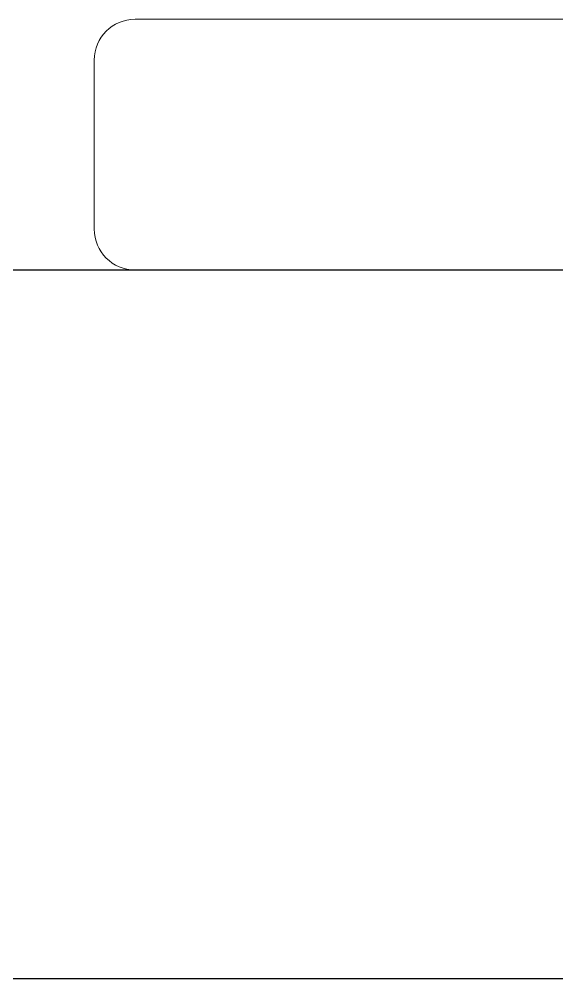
# Model space of a CAD drawing. Header units: inches. Extents: x 129892 to 140765, y 18172 to 24435.
# Drawn here: x 130190.28 to 130200.13, y 22511.99 to 22529.59 of the extents above; entities that cross this region are included whole.
import ezdxf

# ---------------------------------------------------------------- set-up
doc = ezdxf.new("R2010")
doc.units = ezdxf.units.IN
doc.header["$MEASUREMENT"] = 0

# ---------------------------------------------------------------- blocks, each defined once
blk = doc.blocks.new('A$C13FC2D51')
at = {"color": 7, "linetype": 'Continuous', "lineweight": 15}
for p, q in [((0.751, 16.994), (42.751, 16.994)), ((0.001, 13.144), (0.001, 16.244)), ((37.251, 12.394), (0.751, 12.394))]:
    blk.add_line(p, q, dxfattribs=at)
for centre, start, end in [((0.751, 16.244), 90, 180), ((0.751, 13.144), 180, 270)]:
    blk.add_arc(centre, 0.75, start, end, dxfattribs=at)

msp = doc.modelspace()

# ---------------------------------------------------------------- linework, layer by layer
msp.add_lwpolyline([(130161.905, 22524.989), (130228.905, 22524.989), (130228.905, 22511.989), (130161.905, 22511.989), (130161.905, 22524.989)])

# ---------------------------------------------------------------- block references
msp.add_blockref('A$C13FC2D51', (130191.654, 22512.595))

doc.saveas('drawing.dxf')
